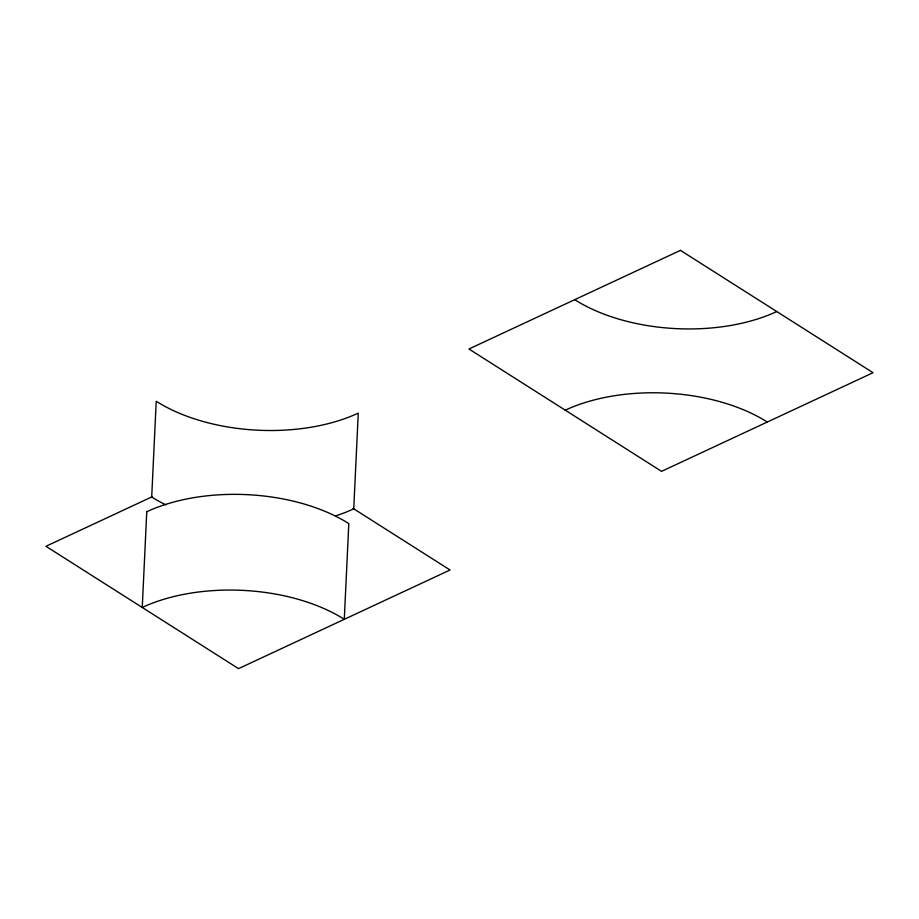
<?xml version="1.0" encoding="UTF-8"?>
<svg xmlns="http://www.w3.org/2000/svg" width="919" height="919" viewBox="0 0 919 919"><rect width="100%" height="100%" fill="white"/><g stroke="black" fill="none" stroke-linecap="round" stroke-linejoin="round"><path stroke-width="1.38" d="M152.347 496.662L45.95 546.288L238.538 668.641L450.046 569.998L353.149 508.437M776.75 311.541A143.134 78.379 2.7 0 1 574.708 299.686M565.254 410.184A143.134 78.379 2.7 0 1 767.296 422.028M335.389 515.984A143.134 78.379 2.7 0 0 353.746 508.816L358.261 413.113A143.134 78.379 2.7 0 1 156.219 401.258L151.704 496.972A143.134 78.379 2.7 0 0 165.788 504.83M146.764 511.757L142.25 607.459A143.134 78.379 2.7 0 1 344.292 619.314L348.806 523.6A143.134 78.379 2.7 0 0 146.764 511.757M680.462 250.359L468.954 349.002L661.542 471.355L873.05 372.712L680.462 250.359"/></g></svg>
